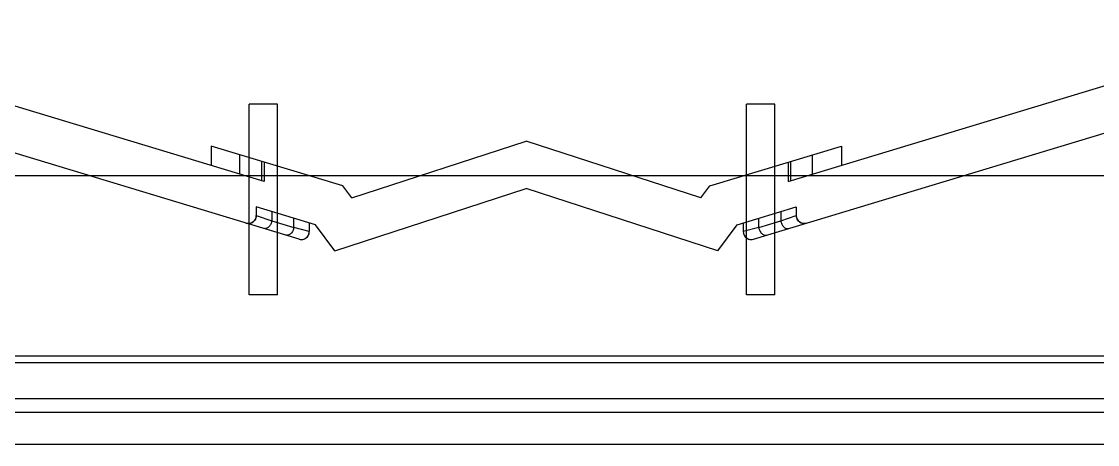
# Model space of a CAD drawing. Header units: millimetres. Extents: x -97344 to -49824, y -57049 to -40247.
# Drawn here: x -63558.69 to -63518.13, y -52819.04 to -52803.09 of the extents above; entities that cross this region are included whole.
import ezdxf

# ---------------------------------------------------------------- set-up
doc = ezdxf.new("R2010")
doc.units = ezdxf.units.MM
doc.header["$LTSCALE"] = 200
doc.layers.add('DIM', color=3, linetype='Continuous')
doc.layers.add('LAY0001', color=7, linetype='Continuous')

# ---------------------------------------------------------------- blocks, each defined once
blk = doc.blocks.new('2250')
at = {"color": 7, "linetype": 'Continuous'}
for p, q in [((-45348.226, -64440.34), (-45348.226, -64433.15)), ((-45347.156, -64433.15), (-45348.226, -64433.15)), ((-45347.156, -64440.34), (-45347.156, -64433.15)), ((-45329.476, -64440.34), (-45329.476, -64433.15)), ((-45328.406, -64433.15), (-45329.476, -64433.15)), ((-45328.406, -64440.34), (-45328.406, -64433.15)), ((-45347.156, -64440.34), (-45348.226, -64440.34)), ((-45328.406, -64440.34), (-45329.476, -64440.34)), ((-45373.872, -64442.645), (-45301.69, -64442.645)), ((-45301.69, -64442.909), (-45373.872, -64442.909)), ((-45375.337, -64444.768), (-45300.224, -64444.768)), ((-45303.202, -64445.988), (-45372.359, -64445.988))]:
    blk.add_line(p, q, dxfattribs=at)
at = {"layer": 'LAY0001', "color": 7, "linetype": 'Continuous'}
for p, q in [((-45347.659, -64436.072), (-45367.581, -64430.038)), ((-45327.903, -64436.072), (-45307.981, -64430.038)), ((-45346.346, -64438.246), (-45368.829, -64431.437)), ((-45329.216, -64438.246), (-45306.733, -64431.437)), ((-45349.659, -64434.735), (-45349.659, -64435.466)), ((-45344.694, -64436.238), (-45349.659, -64434.735)), ((-45344.362, -64436.685), (-45337.781, -64434.553)), ((-45331.199, -64436.685), (-45337.781, -64434.553)), ((-45330.868, -64436.238), (-45325.903, -64434.735)), ((-45325.903, -64434.735), (-45325.903, -64435.466)), ((-45348.575, -64435.794), (-45348.575, -64435.063)), ((-45326.986, -64435.794), (-45326.986, -64435.063)), ((-45347.747, -64436.045), (-45347.747, -64435.314)), ((-45347.659, -64435.34), (-45347.659, -64436.072)), ((-45327.903, -64435.34), (-45327.903, -64436.072)), ((-45327.815, -64436.045), (-45327.815, -64435.314)), ((-45368.553, -64435.84), (-45306.009, -64435.84)), ((-45345, -64438.679), (-45337.781, -64436.34)), ((-45344.362, -64436.685), (-45344.694, -64436.238)), ((-45330.562, -64438.679), (-45337.781, -64436.34)), ((-45331.199, -64436.685), (-45330.868, -64436.238)), ((-45347.959, -64437.026), (-45347.959, -64437.353)), ((-45345.724, -64437.702), (-45347.959, -64437.026)), ((-45347.373, -64437.203), (-45347.373, -64437.557)), ((-45329.837, -64437.702), (-45327.603, -64437.026)), ((-45328.189, -64437.203), (-45328.189, -64437.557)), ((-45327.603, -64437.026), (-45327.603, -64437.353)), ((-45347.959, -64437.353), (-45347.373, -64437.557)), ((-45347.373, -64437.557), (-45346.545, -64437.808)), ((-45346.545, -64437.808), (-45346.545, -64437.454)), ((-45345.959, -64437.631), (-45345.959, -64437.959)), ((-45345, -64438.679), (-45345.724, -64437.702)), ((-45330.562, -64438.679), (-45329.837, -64437.702)), ((-45329.603, -64437.631), (-45329.603, -64437.959)), ((-45329.017, -64437.808), (-45329.017, -64437.454)), ((-45329.017, -64437.808), (-45328.189, -64437.557)), ((-45328.189, -64437.557), (-45327.603, -64437.353)), ((-45345.959, -64437.959), (-45346.545, -64437.808)), ((-45329.017, -64437.808), (-45329.603, -64437.959)), ((-45308.951, -64444.26), (-45366.61, -64444.26))]:
    blk.add_line(p, q, dxfattribs=at)
for points in [[(-45347.959, -64437.353), (-45347.962, -64437.399), (-45347.973, -64437.444), (-45347.991, -64437.488), (-45348.015, -64437.527), (-45348.045, -64437.563), (-45348.08, -64437.594), (-45348.119, -64437.618), (-45348.162, -64437.637), (-45348.207, -64437.648), (-45348.253, -64437.653), (-45348.3, -64437.65), (-45348.346, -64437.64)], [(-45327.216, -64437.64), (-45327.261, -64437.65), (-45327.308, -64437.653), (-45327.355, -64437.648), (-45327.4, -64437.637), (-45327.442, -64437.618), (-45327.482, -64437.594), (-45327.517, -64437.563), (-45327.547, -64437.527), (-45327.571, -64437.487), (-45327.588, -64437.444), (-45327.599, -64437.399), (-45327.603, -64437.353)], [(-45346.346, -64438.246), (-45346.3, -64438.256), (-45346.253, -64438.258), (-45346.207, -64438.254), (-45346.162, -64438.242), (-45346.119, -64438.224), (-45346.08, -64438.199), (-45346.045, -64438.169), (-45346.015, -64438.133), (-45345.991, -64438.093), (-45345.973, -64438.05), (-45345.962, -64438.005), (-45345.959, -64437.959)], [(-45329.603, -64437.959), (-45329.599, -64438.005), (-45329.588, -64438.05), (-45329.571, -64438.093), (-45329.547, -64438.133), (-45329.517, -64438.169), (-45329.482, -64438.199), (-45329.442, -64438.224), (-45329.399, -64438.242), (-45329.354, -64438.254), (-45329.308, -64438.258), (-45329.261, -64438.256), (-45329.216, -64438.246)]]:
    blk.add_lwpolyline(points, dxfattribs=at)
for centre, start, end in [((-45348.259, -64437.353), 253.1506, 0), ((-45327.303, -64437.353), 180, 286.8494), ((-45346.259, -64437.959), 253.1506, 0), ((-45329.303, -64437.959), 180, 286.8494)]:
    blk.add_arc(centre, 0.3, start, end, dxfattribs=at)
for points, knots in [([(-45347.373, -64437.557), (-45347.379, -64437.597), (-45347.398, -64437.659), (-45347.44, -64437.733), (-45347.481, -64437.783), (-45347.529, -64437.821), (-45347.579, -64437.845), (-45347.628, -64437.852), (-45347.658, -64437.848), (-45347.672, -64437.844)], [0, 0, 0, 0, 0.266906, 0.410935, 0.552183, 0.683904, 0.802494, 0.906754, 1, 1, 1, 1]), ([(-45328.189, -64437.557), (-45328.182, -64437.597), (-45328.164, -64437.659), (-45328.121, -64437.733), (-45328.08, -64437.783), (-45328.033, -64437.821), (-45327.983, -64437.845), (-45327.934, -64437.852), (-45327.903, -64437.848), (-45327.889, -64437.844)], [0, 0, 0, 0, 0.266908, 0.410937, 0.552184, 0.683905, 0.802495, 0.906755, 1, 1, 1, 1]), ([(-45346.545, -64437.808), (-45346.551, -64437.85), (-45346.57, -64437.913), (-45346.615, -64437.988), (-45346.656, -64438.038), (-45346.704, -64438.074), (-45346.754, -64438.096), (-45346.801, -64438.103), (-45346.83, -64438.099), (-45346.844, -64438.095)], [0, 0, 0, 0, 0.275858, 0.42209, 0.563552, 0.693527, 0.809296, 0.910265, 1, 1, 1, 1]), ([(-45329.017, -64437.808), (-45329.011, -64437.85), (-45328.991, -64437.913), (-45328.947, -64437.988), (-45328.905, -64438.038), (-45328.857, -64438.074), (-45328.808, -64438.096), (-45328.761, -64438.103), (-45328.731, -64438.099), (-45328.718, -64438.095)], [0, 0, 0, 0, 0.27586, 0.422091, 0.563553, 0.693528, 0.809297, 0.910266, 1, 1, 1, 1])]:
    blk.add_open_spline(points, degree=3, knots=knots, dxfattribs=at)
blk = doc.blocks.new('*U1514')
at = {"layer": 'DIM', "color": 3}
blk.add_blockref('2250', (45347.11, 64440.647), dxfattribs=at)
blk = doc.blocks.new('*U1516')
at = {"layer": 'DIM', "color": 0, "linetype": 'ByBlock', "lineweight": -2, "transparency": 16777216}
blk.add_blockref('*U1514', (6000, 0), dxfattribs=at)

msp = doc.modelspace()

# ---------------------------------------------------------------- block references
at = {"layer": 'DIM', "color": 3}
msp.add_blockref('*U1516', (-69548.994, -52813.697), dxfattribs=at)

doc.saveas('drawing.dxf')
